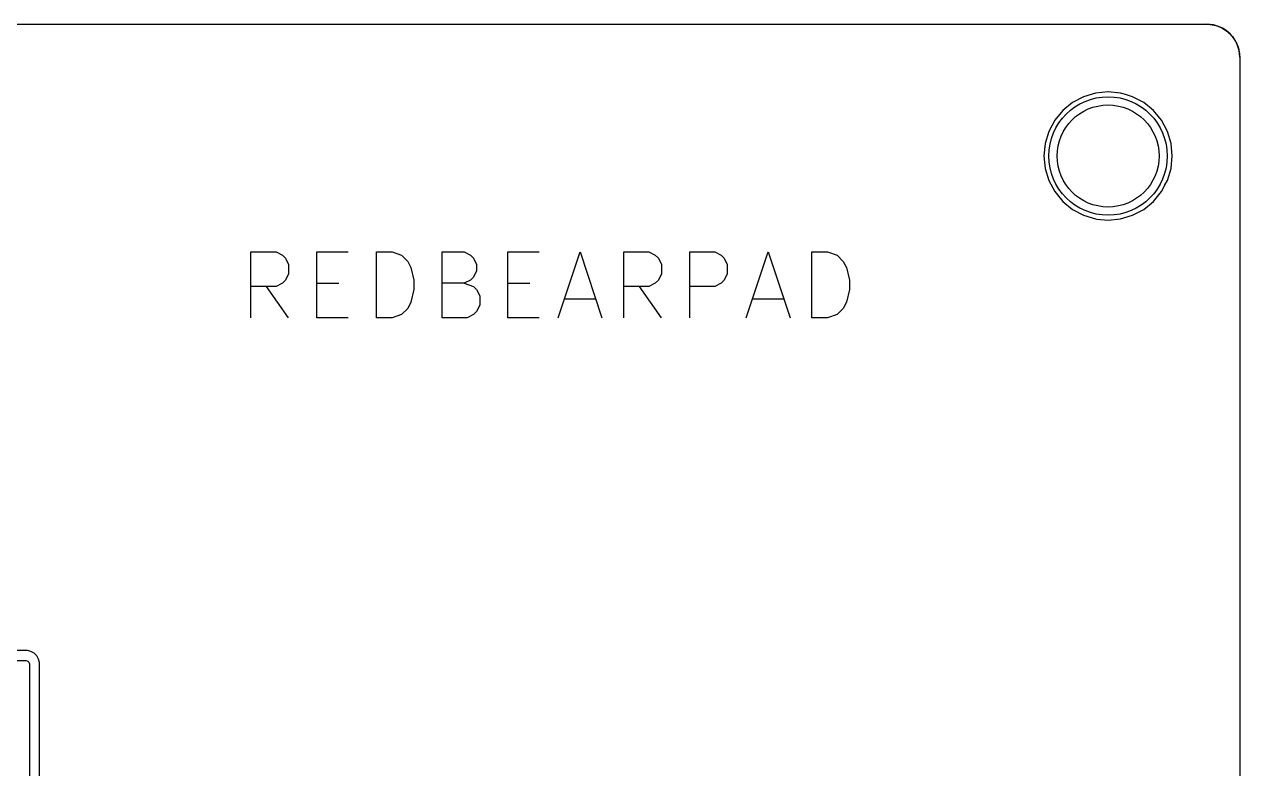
# Model space of a CAD drawing. Extents: x 0 to 96, y -64 to 1.6.
# Drawn here: x 59.06 to 96, y -22.61 to 0 of the extents above; entities that cross this region are included whole.
import ezdxf

# ---------------------------------------------------------------- set-up
doc = ezdxf.new("R2010")
doc.units = 0
for name, color, linetype in [('BLACK', 7, 'CONTINUOUS'), ('LYELLOW', 51, 'CONTINUOUS'), ('WHITE', 7, 'CONTINUOUS')]:
    doc.layers.add(name, color=color, linetype=linetype)

msp = doc.modelspace()

# ---------------------------------------------------------------- linework, layer by layer
at = {"layer": 'BLACK', "linetype": 'CONTINUOUS'}
for p, q in [((1.001527, 0), (94.998473, 0)), ((1.001527, 0), (94.998473, 0)), ((94.998473, 0), (95.001509, -0.000037)), ((94.998473, 0), (95.001509, -0.000037)), ((95.001509, -0.000037), (95.007232, -0.000177)), ((95.001509, -0.000037), (95.007232, -0.000177)), ((95.007232, -0.000177), (95.087583, -0.002145)), ((95.007232, -0.000177), (95.087583, -0.002145)), ((95.087583, -0.002145), (95.108728, -0.00449)), ((95.087583, -0.002145), (95.108728, -0.00449)), ((95.108728, -0.00449), (95.279013, -0.038362)), ((95.108728, -0.00449), (95.279013, -0.038362)), ((95.279013, -0.038362), (95.302261, -0.045413)), ((95.279013, -0.038362), (95.302261, -0.045413)), ((95.302261, -0.045413), (95.461257, -0.111272)), ((95.302261, -0.045413), (95.461257, -0.111272)), ((95.461257, -0.111272), (95.482692, -0.12273)), ((95.461257, -0.111272), (95.482692, -0.12273)), ((95.482692, -0.12273), (95.625775, -0.218335)), ((95.482692, -0.12273), (95.625775, -0.218335)), ((95.625775, -0.218335), (95.644565, -0.233756)), ((95.625775, -0.218335), (95.644565, -0.233756)), ((95.644565, -0.233756), (95.766243, -0.355434)), ((95.644565, -0.233756), (95.766243, -0.355434)), ((95.766243, -0.355434), (95.781664, -0.374224)), ((95.766243, -0.355434), (95.781664, -0.374224)), ((95.781664, -0.374224), (95.877269, -0.517307)), ((95.781664, -0.374224), (95.877269, -0.517307)), ((95.877269, -0.517307), (95.888728, -0.538745)), ((95.877269, -0.517307), (95.888728, -0.538745)), ((95.888728, -0.538745), (95.954583, -0.697731)), ((95.888728, -0.538745), (95.954583, -0.697731)), ((95.954583, -0.697731), (95.961639, -0.720993)), ((95.954583, -0.697731), (95.961639, -0.720993)), ((95.961639, -0.720993), (95.995508, -0.891266)), ((95.961639, -0.720993), (95.995508, -0.891266)), ((95.995508, -0.891266), (95.997854, -0.912419)), ((95.995508, -0.891266), (95.997854, -0.912419)), ((95.997854, -0.912419), (95.999963, -0.998488)), ((95.997854, -0.912419), (95.999963, -0.998488)), ((95.999963, -0.998488), (96, -1.001526)), ((95.999963, -0.998488), (96, -1.001526)), ((96, -1.001526), (96, -62.998473)), ((96, -1.001526), (96, -62.998473)), ((91.253762, -2.198436), (90.916643, -2.37863)), ((91.253762, -2.198436), (90.916643, -2.37863)), ((91.619575, -2.087468), (91.253762, -2.198436)), ((91.619575, -2.087468), (91.253762, -2.198436)), ((92, -2.05), (91.619575, -2.087468)), ((92, -2.05), (91.619575, -2.087468)), ((92.380426, -2.087468), (92, -2.05)), ((92.380426, -2.087468), (92, -2.05)), ((92.380426, -2.087469), (92.380424, -2.087468)), ((92.380424, -2.087468), (92.380426, -2.087468)), ((92.380426, -2.087469), (92.380424, -2.087468)), ((92.380424, -2.087468), (92.380426, -2.087468)), ((92.530275, -2.132925), (92.380426, -2.087469)), ((92.530275, -2.132925), (92.380426, -2.087469)), ((92.746237, -2.198436), (92.530275, -2.132925)), ((92.746237, -2.198436), (92.530275, -2.132925)), ((93.083356, -2.37863), (92.746237, -2.198436)), ((93.083356, -2.37863), (92.746237, -2.198436)), ((90.916636, -2.378634), (90.621141, -2.621141)), ((90.916636, -2.378634), (90.621141, -2.621141)), ((90.916643, -2.37863), (90.916636, -2.378634)), ((90.916643, -2.37863), (90.916636, -2.378634)), ((93.083363, -2.378634), (93.083356, -2.37863)), ((93.083363, -2.378634), (93.083356, -2.37863)), ((93.378858, -2.621141), (93.083363, -2.378634)), ((93.378858, -2.621141), (93.083363, -2.378634)), ((90.37863, -2.916643), (90.198436, -3.253762)), ((90.37863, -2.916643), (90.198436, -3.253762)), ((90.378634, -2.916636), (90.37863, -2.916643)), ((90.378634, -2.916636), (90.37863, -2.916643)), ((90.621141, -2.621141), (90.378634, -2.916636)), ((90.621141, -2.621141), (90.378634, -2.916636)), ((93.621365, -2.916636), (93.378858, -2.621141)), ((93.621365, -2.916636), (93.378858, -2.621141)), ((93.621369, -2.916643), (93.621365, -2.916636)), ((93.621369, -2.916643), (93.621365, -2.916636)), ((93.801563, -3.253762), (93.621369, -2.916643)), ((93.801563, -3.253762), (93.621369, -2.916643)), ((90.198436, -3.253762), (90.087468, -3.619575)), ((90.198436, -3.253762), (90.087468, -3.619575)), ((93.801563, -3.253764), (93.801563, -3.253762)), ((93.801563, -3.253764), (93.801563, -3.253762)), ((93.801565, -3.253767), (93.801563, -3.253764)), ((93.801565, -3.253767), (93.801563, -3.253764)), ((93.912531, -3.619574), (93.801565, -3.253767)), ((93.912531, -3.619574), (93.801565, -3.253767)), ((90.087468, -3.619575), (90.05, -4)), ((90.087468, -3.619575), (90.05, -4)), ((93.95, -4), (93.912531, -3.619574)), ((93.95, -4), (93.912531, -3.619574)), ((90.05, -4), (90.087468, -4.380424)), ((90.05, -4), (90.087468, -4.380424)), ((93.912531, -4.380426), (93.95, -4)), ((93.912531, -4.380426), (93.95, -4)), ((90.087468, -4.380424), (90.198436, -4.746237)), ((90.087468, -4.380424), (90.198436, -4.746237)), ((93.801565, -4.746233), (93.912531, -4.380426)), ((93.801565, -4.746233), (93.912531, -4.380426)), ((90.198436, -4.746237), (90.37863, -5.083356)), ((90.198436, -4.746237), (90.37863, -5.083356)), ((93.729485, -4.881084), (93.801563, -4.746237)), ((93.756797, -4.829989), (93.801563, -4.746237)), ((93.801563, -4.746236), (93.801565, -4.746233)), ((93.801563, -4.746236), (93.801565, -4.746233)), ((93.801563, -4.746237), (93.801563, -4.746236)), ((93.801563, -4.746237), (93.801563, -4.746236)), ((90.37863, -5.083356), (90.378634, -5.083363)), ((90.37863, -5.083356), (90.378634, -5.083363)), ((90.378634, -5.083363), (90.621141, -5.378858)), ((90.378634, -5.083363), (90.621141, -5.378858)), ((93.378858, -5.378858), (93.621366, -5.083362)), ((93.378858, -5.378858), (93.621366, -5.083362)), ((93.621366, -5.083362), (93.756797, -4.829989)), ((93.621366, -5.083362), (93.729485, -4.881084)), ((90.621141, -5.378858), (90.916636, -5.621365)), ((90.621141, -5.378858), (90.916636, -5.621365)), ((93.083362, -5.621366), (93.378858, -5.378858)), ((93.083362, -5.621366), (93.378858, -5.378858)), ((90.916636, -5.621365), (90.916643, -5.621369)), ((90.916636, -5.621365), (90.916643, -5.621369)), ((90.916643, -5.621369), (91.253762, -5.801563)), ((90.916643, -5.621369), (91.253762, -5.801563)), ((91.253762, -5.801563), (91.253764, -5.801563)), ((91.253762, -5.801563), (91.253764, -5.801563)), ((91.253764, -5.801563), (91.253767, -5.801565)), ((91.253764, -5.801563), (91.253767, -5.801565)), ((91.253767, -5.801565), (91.619574, -5.912531)), ((91.253767, -5.801565), (91.619574, -5.912531)), ((92.380426, -5.912531), (92.746233, -5.801565)), ((92.380426, -5.912531), (92.746233, -5.801565)), ((92.746233, -5.801565), (93.083362, -5.621366)), ((92.746233, -5.801565), (93.083362, -5.621366)), ((91.619574, -5.912531), (91.619573, -5.912531)), ((91.619573, -5.912531), (91.653682, -5.91589)), ((91.619574, -5.912531), (91.619573, -5.912531)), ((91.619573, -5.912531), (91.653682, -5.91589)), ((91.653682, -5.91589), (92, -5.95)), ((91.653682, -5.91589), (92, -5.95)), ((92, -5.95), (92.380426, -5.912531)), ((92, -5.95), (92.380426, -5.912531)), ((59.156017, -19.0215), (56.770421, -19.0215)), ((59.156018, -19.0215), (59.156017, -19.0215)), ((59.264237, -19.050497), (59.156018, -19.0215)), ((59.361263, -19.106515), (59.264237, -19.050497)), ((59.440485, -19.185737), (59.361263, -19.106515)), ((59.496503, -19.282763), (59.440485, -19.185737)), ((56.457615, -19.322), (59.1, -19.322)), ((59.1, -19.322), (59.124386, -19.324402)), ((59.124386, -19.324402), (59.169446, -19.343066)), ((59.169446, -19.343066), (59.203934, -19.377554)), ((59.203934, -19.377554), (59.222598, -19.422614)), ((59.222598, -19.422614), (59.225, -19.447)), ((59.225, -19.447), (59.225, -23.875)), ((59.5255, -19.390982), (59.496503, -19.282763)), ((59.5255, -19.390984), (59.5255, -19.390982)), ((59.5255, -23.4505), (59.5255, -19.390984))]:
    msp.add_line(p, q, dxfattribs=at)
at = {"layer": 'BLACK'}
msp.add_circle((92, -4), 1.55, dxfattribs=at)
msp.add_circle((92, -4), 1.55, dxfattribs=at)
at = {"layer": 'LYELLOW', "linetype": 'CONTINUOUS'}
for p, q in [((65.95238, -8.914838), (65.95238, -6.914838)), ((65.95238, -6.914838), (66.714285, -6.914838)), ((66.714285, -6.914838), (66.904761, -7.010076)), ((66.904761, -7.010076), (66.999999, -7.105314)), ((67.95238, -8.914838), (67.95238, -6.914838)), ((67.95238, -6.914838), (68.904761, -6.914838)), ((69.761904, -8.914838), (69.761904, -6.914838)), ((69.761904, -6.914838), (70.238094, -6.914838)), ((70.238094, -6.914838), (70.523809, -7.010076)), ((70.523809, -7.010076), (70.714285, -7.200552)), ((71.761904, -8.914838), (71.761904, -6.914838)), ((71.761904, -6.914838), (72.428571, -6.914838)), ((72.428571, -6.914838), (72.619047, -7.010076)), ((72.619047, -7.010076), (72.714285, -7.105314)), ((73.761904, -8.914838), (73.761904, -6.914838)), ((73.761904, -6.914838), (74.714285, -6.914838)), ((75.285714, -8.914838), (75.95238, -6.914838)), ((75.95238, -6.914838), (76.619047, -8.914838)), ((77.285714, -8.914838), (77.285714, -6.914838)), ((77.285714, -6.914838), (78.047619, -6.914838)), ((78.047619, -6.914838), (78.238095, -7.010076)), ((78.238095, -7.010076), (78.333333, -7.105314)), ((79.285714, -8.914838), (79.285714, -6.914838)), ((79.285714, -6.914838), (80.047619, -6.914838)), ((80.047619, -6.914838), (80.238095, -7.010076)), ((80.238095, -7.010076), (80.333333, -7.105314)), ((81, -8.914838), (81.666666, -6.914838)), ((81.666666, -6.914838), (82.333333, -8.914838)), ((83, -8.914838), (83, -6.914838)), ((83, -6.914838), (83.47619, -6.914838)), ((83.47619, -6.914838), (83.761905, -7.010076)), ((83.761905, -7.010076), (83.952381, -7.200552)), ((66.999999, -7.105314), (67.095237, -7.29579)), ((67.095237, -7.29579), (67.095237, -7.581504)), ((70.714285, -7.200552), (70.809523, -7.391028)), ((72.714285, -7.105314), (72.809523, -7.29579)), ((72.809523, -7.29579), (72.809523, -7.486266)), ((78.333333, -7.105314), (78.428571, -7.29579)), ((78.428571, -7.29579), (78.428571, -7.581504)), ((80.333333, -7.105314), (80.428571, -7.29579)), ((80.428571, -7.29579), (80.428571, -7.581504)), ((83.952381, -7.200552), (84.047619, -7.391028)), ((67.095237, -7.581504), (66.999999, -7.77198)), ((70.809523, -7.391028), (70.904761, -7.77198)), ((72.714285, -7.676742), (72.619047, -7.77198)), ((72.809523, -7.486266), (72.714285, -7.676742)), ((78.428571, -7.581504), (78.333333, -7.77198)), ((80.428571, -7.581504), (80.333333, -7.77198)), ((84.047619, -7.391028), (84.142857, -7.77198)), ((66.714285, -7.962457), (65.95238, -7.962457)), ((67.095237, -8.914838), (66.42857, -7.962457)), ((66.904761, -7.867219), (66.714285, -7.962457)), ((66.999999, -7.77198), (66.904761, -7.867219)), ((67.95238, -7.867219), (68.619047, -7.867219)), ((70.904761, -8.057695), (70.809523, -8.438647)), ((70.904761, -7.77198), (70.904761, -8.057695)), ((72.428571, -7.867219), (71.761904, -7.867219)), ((72.619047, -7.77198), (72.428571, -7.867219)), ((72.428571, -7.867219), (72.714285, -7.962457)), ((72.714285, -7.962457), (72.809523, -8.057695)), ((72.809523, -8.057695), (72.904761, -8.248171)), ((73.761904, -7.867219), (74.428571, -7.867219)), ((78.047619, -7.962457), (77.285714, -7.962457)), ((78.428571, -8.914838), (77.761904, -7.962457)), ((78.238095, -7.867219), (78.047619, -7.962457)), ((78.333333, -7.77198), (78.238095, -7.867219)), ((80.047619, -7.962457), (79.285714, -7.962457)), ((80.238095, -7.867219), (80.047619, -7.962457)), ((80.333333, -7.77198), (80.238095, -7.867219)), ((84.142857, -8.057695), (84.047619, -8.438647)), ((84.142857, -7.77198), (84.142857, -8.057695)), ((70.809523, -8.438647), (70.714285, -8.629123)), ((72.904761, -8.248171), (72.904761, -8.533885)), ((75.47619, -8.343409), (76.428571, -8.343409)), ((81.190476, -8.343409), (82.142857, -8.343409)), ((84.047619, -8.438647), (83.952381, -8.629123)), ((70.523809, -8.8196), (70.238094, -8.914838)), ((70.714285, -8.629123), (70.523809, -8.8196)), ((72.714285, -8.8196), (72.523809, -8.914838)), ((72.809523, -8.724361), (72.714285, -8.8196)), ((72.904761, -8.533885), (72.809523, -8.724361)), ((83.761905, -8.8196), (83.47619, -8.914838)), ((83.952381, -8.629123), (83.761905, -8.8196)), ((68.904761, -8.914838), (67.95238, -8.914838)), ((70.238094, -8.914838), (69.761904, -8.914838)), ((72.523809, -8.914838), (71.761904, -8.914838)), ((74.714285, -8.914838), (73.761904, -8.914838)), ((83.47619, -8.914838), (83, -8.914838))]:
    msp.add_line(p, q, dxfattribs=at)
at = {"layer": 'WHITE', "linetype": 'CONTINUOUS'}
for p, q in [((1, 0), (95, 0)), ((96, -1), (96, -63))]:
    msp.add_line(p, q, dxfattribs=at)
at = {"layer": 'WHITE'}
for radius in [1.8, 1.549999]:
    msp.add_circle((92, -4), radius, dxfattribs=at)
msp.add_arc((95, -1), 1, 0, 90, dxfattribs=at)

doc.saveas('drawing.dxf')
